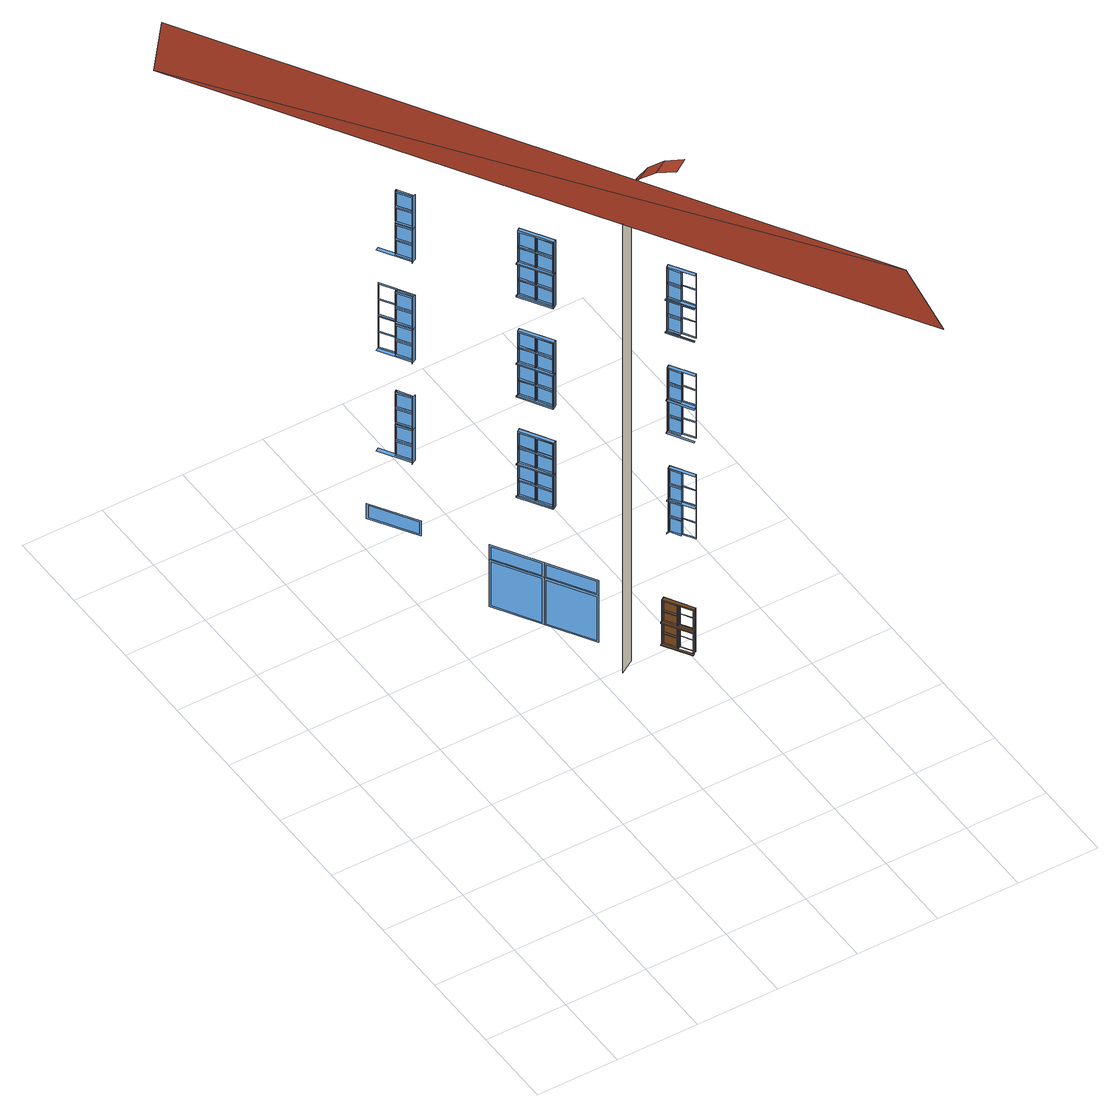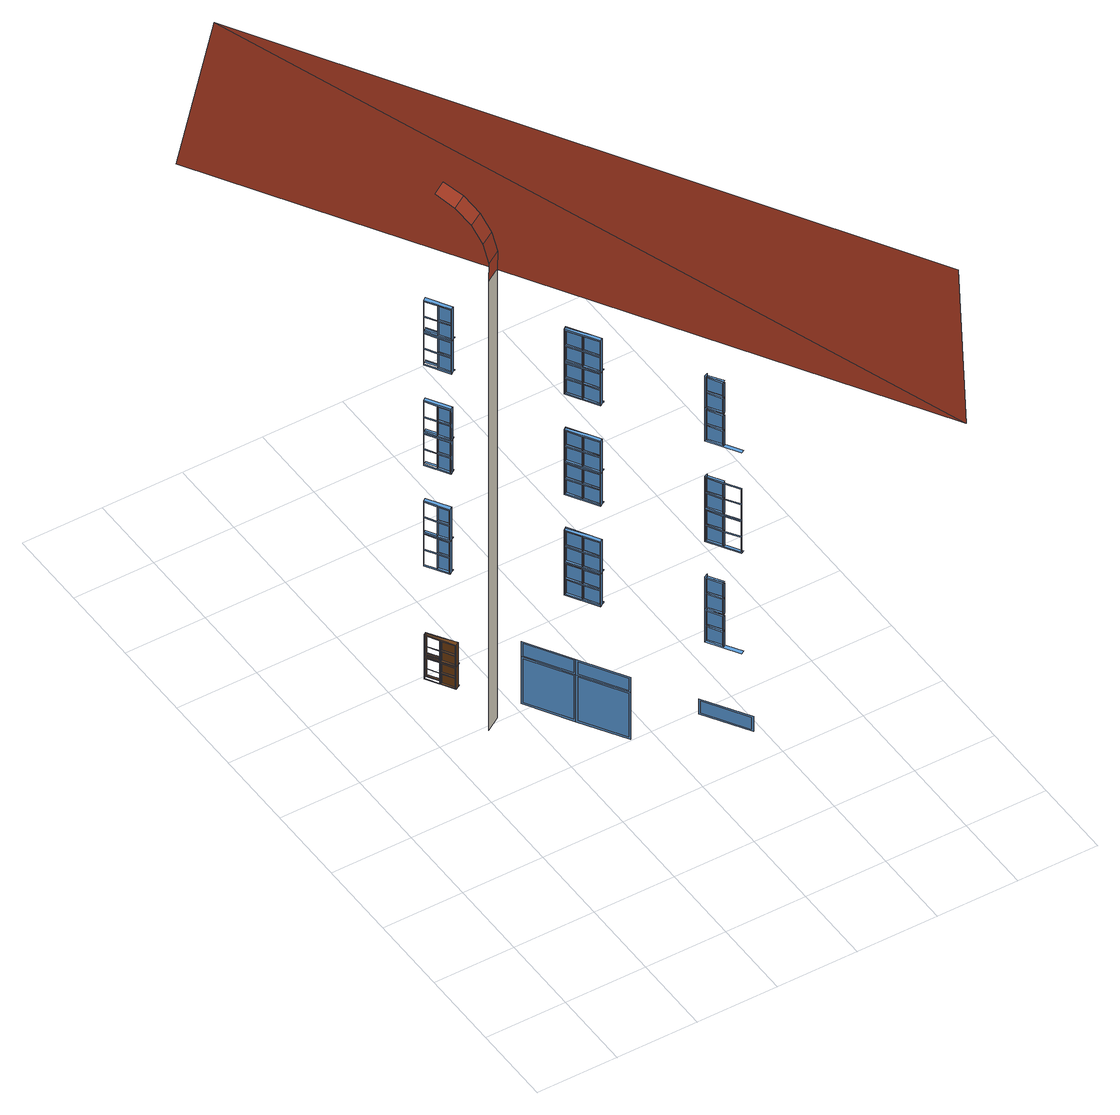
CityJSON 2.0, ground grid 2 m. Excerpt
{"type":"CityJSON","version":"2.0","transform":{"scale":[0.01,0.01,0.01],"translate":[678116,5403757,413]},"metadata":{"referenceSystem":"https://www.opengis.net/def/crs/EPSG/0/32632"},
"CityObjects":{
"building1":{"type":"Building","attributes":{"measuredHeight":15.88},"geometry":[{"type":"MultiSurface","lod":"3","boundaries":[[[0,1,2]],[[3,4,5,6]],[[7,8,9,10]],[[11,12,13,14]],[[15,16,17,18]],[[19,20,21,22]],[[23,24,25,26]],[[27,28,29,30]],[[31,32,33,34]],[[35,36,37,38]],[[39,40,41,42]],[[43,44,45,46]],[[47,48,49,50]],[[32,31,9,8]],[[28,27,5,4]],[[40,39,17,16]],[[36,35,13,12]],[[48,47,25,24]],[[44,43,21,20]],[[51,52,53,54]],[[55,56,57,58]],[[59,60,61,62]],[[28,63,64,65]],[[3,66,67,68]],[[7,69,70,71]],[[32,72,73,74]],[[36,75,76,77]],[[11,78,79,80]],[[15,81,82,83]],[[40,84,85,86]],[[44,87,88,89]],[[19,90,91,92]],[[23,93,94,95]],[[48,96,97,98]],[[99,100,101,102],[103,104,105,106],[107,108,109,110],[111,112,113,114],[115,116,117,118]],[[102,101,61,60],[119,120,121,122],[123,124,125,126],[127,128,129,130],[131,132,133,134]],[[34,31,135,136]],[[9,10,137,138]],[[30,27,139,140]],[[5,6,141,142]],[[42,39,143,144]],[[17,18,145,146]],[[38,35,147,148]],[[13,14,149,150]],[[50,47,107,110]],[[25,26,105,104]],[[46,43,123,126]],[[21,22,121,120]],[[28,29,151,152]],[[3,4,153,154]],[[7,8,155,156]],[[32,33,157,158]],[[36,37,159,160]],[[11,12,161,162]],[[15,16,163,164]],[[40,41,165,166]],[[44,45,129,128]],[[19,20,131,134]],[[23,24,115,118]],[[48,49,113,112]],[[167,29,168,169]],[[170,4,171,172]],[[173,8,174,175]],[[176,33,177,178]],[[179,37,180,181]],[[182,12,183,184]],[[185,16,186,187]],[[188,41,189,190]],[[191,45,192,193]],[[194,20,195,196]],[[197,24,198,199]],[[200,49,201,202]],[[203,204,205,206]],[[207,208,209,210],[206,205,204,203]],[[170,4,3,66]],[[63,28,4,170]],[[72,32,8,173]],[[173,8,7,69]],[[176,33,32,72]],[[167,29,28,63]],[[182,12,11,78]],[[75,36,12,182]],[[84,40,16,185]],[[185,16,15,81]],[[188,41,40,84]],[[179,37,36,75]],[[194,20,19,90]],[[87,44,20,194]],[[96,48,24,197]],[[197,24,23,93]],[[200,49,48,96]],[[191,45,44,87]],[[4,170,211,153]],[[29,167,212,151]],[[33,176,213,157]],[[8,173,214,155]],[[12,182,215,161]],[[37,179,216,159]],[[41,188,217,165]],[[16,185,218,163]],[[20,194,132,131]],[[45,191,130,129]],[[49,200,114,113]],[[24,197,116,115]],[[219,220,221,54,53,222,223]],[[224,225,226,223,222,227,228]],[[229,230,231,58,57,232,233]],[[234,235,236,233,232,237,238]],[[239,240,241,62,61,101,242]],[[243,244,245,242,101,100,246]],[[66,170,172,67]],[[63,167,169,64]],[[72,176,178,73]],[[69,173,175,70]],[[78,182,184,79]],[[75,179,181,76]],[[84,188,190,85]],[[81,185,187,82]],[[90,194,196,91]],[[87,191,193,88]],[[96,200,202,97]],[[93,197,199,94]],[[63,64,172,170]],[[72,73,175,173]],[[75,76,184,182]],[[84,85,187,185]],[[87,88,196,194]],[[96,97,199,197]],[[63,28,152,247]],[[66,3,154,248]],[[69,7,156,249]],[[72,32,158,250]],[[75,36,160,251]],[[78,11,162,252]],[[81,15,164,253]],[[84,40,166,254]],[[87,44,128,127]],[[90,19,134,133]],[[93,23,118,117]],[[96,48,112,111]],[[167,63,247,212]],[[170,66,248,211]],[[173,69,249,214]],[[176,72,250,213]],[[179,75,251,216]],[[182,78,252,215]],[[185,81,253,218]],[[188,84,254,217]],[[191,87,127,130]],[[194,90,133,132]],[[197,93,117,116]],[[200,96,111,114]],[[255,256,257,258]],[[259,260,261,262]],[[263,264,265,266]],[[267,268,269,270]],[[271,272,273,274]],[[275,276,277,278]],[[279,280,281,282]],[[283,284,285,286]],[[287,288,289,290]],[[291,292,293,294]],[[295,296,297,298]],[[299,300,301,302]],[[303,304,305,306]],[[307,308,309,310]],[[311,312,313,314]],[[315,316,317,318]],[[319,320,321,322]],[[323,324,325,326]],[[262,327,328,329,259]],[[258,259,329,330,255]],[[270,331,332,333,267]],[[266,267,333,334,263]],[[278,335,336,337,275]],[[274,275,337,338,271]],[[283,286,293,292]],[[279,282,289,288]],[[299,302,309,308]],[[295,298,305,304]],[[315,318,325,324]],[[311,314,321,320]],[[339,340,341,342],[343,344,345,346]],[[346,345,344,343]],[[257,347,348,256]],[[261,349,350,260]],[[265,351,352,264]],[[269,353,354,268]],[[273,355,356,272]],[[277,357,358,276]],[[284,359,360,285]],[[288,361,362,289]],[[292,363,364,293]],[[280,365,366,281]],[[300,367,368,301]],[[304,369,370,305]],[[308,371,372,309]],[[296,373,374,297]],[[316,375,376,317]],[[320,377,378,321]],[[324,379,380,325]],[[312,381,382,313]],[[256,348,383,255]],[[260,350,384,259]],[[264,352,385,263]],[[268,354,386,267]],[[272,356,387,271]],[[276,358,388,275]],[[284,283,389,390]],[[288,287,391,392]],[[280,279,393,394]],[[292,291,395,396]],[[300,299,397,398]],[[304,303,399,400]],[[296,295,401,402]],[[308,307,403,404]],[[316,315,405,406]],[[320,319,407,408]],[[312,311,409,410]],[[324,323,411,412]],[[258,294,413,414,415,416,347,257]],[[262,290,417,418,419,420,349,261]],[[266,310,421,422,423,424,351,265]],[[270,306,425,426,427,428,353,269]],[[274,326,429,430,431,432,355,273]],[[278,322,433,434,435,436,357,277]],[[437,291,294,413]],[[438,283,286,439]],[[440,287,290,417]],[[441,279,282,442]],[[443,307,310,421]],[[444,299,302,445]],[[446,303,306,425]],[[447,295,298,448]],[[449,323,326,429]],[[450,315,318,451]],[[452,319,322,433]],[[453,311,314,454]],[[292,363,437,291]],[[284,359,438,283]],[[288,361,440,287]],[[279,441,361,288]],[[280,365,441,279]],[[283,438,363,292]],[[308,371,443,307]],[[300,367,444,299]],[[304,369,446,303]],[[295,447,369,304]],[[296,373,447,295]],[[299,444,371,308]],[[324,379,449,323]],[[316,375,450,315]],[[320,377,452,319]],[[311,453,377,320]],[[312,381,453,311]],[[315,450,379,324]],[[455,456,457,458]],[[262,290,289,282,281,366,459,460,461,462,419,420,463,327]],[[258,294,293,286,285,360,464,465,466,467,415,416,384,259]],[[270,306,305,298,297,374,468,469,470,471,427,428,472,331]],[[266,310,309,302,301,368,473,474,475,476,423,424,386,267]],[[278,322,321,314,313,382,477,478,479,480,435,436,481,335]],[[274,326,325,318,317,376,482,483,484,485,431,432,388,275]],[[339,486,487,340],[458,457,456,455]],[[442,488,459,366]],[[439,489,464,360]],[[448,490,468,374]],[[445,491,473,368]],[[454,492,477,382]],[[451,493,482,376]],[[494,362,417,418]],[[495,364,413,414]],[[496,370,425,426]],[[497,372,421,422]],[[498,378,433,434]],[[499,380,429,430]],[[283,438,500,389]],[[279,441,501,393]],[[291,437,502,395]],[[287,440,503,391]],[[299,444,504,397]],[[295,447,505,401]],[[307,443,506,403]],[[303,446,507,399]],[[315,450,508,405]],[[311,453,509,409]],[[323,449,510,411]],[[319,452,511,407]],[[466,489,439,286,293,364,495,467]],[[461,488,442,282,289,362,494,462]],[[475,491,445,302,309,372,497,476]],[[470,490,448,298,305,370,496,471]],[[484,493,451,318,325,380,499,485]],[[479,492,454,314,321,378,498,480]],[[463,512,328,327]],[[384,513,329,259]],[[472,514,332,331]],[[386,515,333,267]],[[481,516,336,335]],[[388,517,337,275]],[[363,437,413,364]],[[359,438,439,360]],[[361,440,417,362]],[[365,441,442,366]],[[371,443,421,372]],[[367,444,445,368]],[[369,446,425,370]],[[373,447,448,374]],[[379,449,429,380]],[[375,450,451,376]],[[377,452,433,378]],[[381,453,454,382]],[[518,519,464,489]],[[520,521,495,414]],[[522,523,494,418]],[[524,525,459,488]],[[526,527,473,491]],[[528,529,497,422]],[[530,531,496,426]],[[532,533,468,490]],[[534,535,482,493]],[[536,537,499,430]],[[538,539,498,434]],[[540,541,477,492]],[[359,284,390,542]],[[361,288,392,543]],[[365,280,394,544]],[[363,292,396,545]],[[367,300,398,546]],[[369,304,400,547]],[[373,296,402,548]],[[371,308,404,549]],[[375,316,406,550]],[[377,320,408,551]],[[381,312,410,552]],[[379,324,412,553]],[[519,464,360,359]],[[521,495,364,363]],[[523,494,362,361]],[[525,459,366,365]],[[527,473,368,367]],[[529,497,372,371]],[[531,496,370,369]],[[533,468,374,373]],[[535,482,376,375]],[[537,499,380,379]],[[539,498,378,377]],[[541,477,382,381]],[[437,413,414,520]],[[440,417,418,522]],[[441,442,488,524]],[[438,439,489,518]],[[443,421,422,528]],[[446,425,426,530]],[[447,448,490,532]],[[444,445,491,526]],[[449,429,430,536]],[[452,433,434,538]],[[453,454,492,540]],[[450,451,493,534]],[[519,518,438,359]],[[363,521,520,437]],[[361,523,522,440]],[[525,524,441,365]],[[527,526,444,367]],[[371,529,528,443]],[[369,531,530,446]],[[533,532,447,373]],[[535,534,450,375]],[[379,537,536,449]],[[377,539,538,452]],[[541,540,453,381]],[[523,361,441,524]],[[521,363,438,518]],[[531,369,447,532]],[[529,371,444,526]],[[539,377,453,540]],[[537,379,450,534]],[[255,330,554,383]],[[263,334,555,385]],[[271,338,556,387]],[[521,557,467,495]],[[519,558,465,464]],[[525,559,460,459]],[[523,560,462,494]],[[529,561,476,497]],[[527,562,474,473]],[[533,563,469,468]],[[531,564,471,496]],[[537,565,485,499]],[[535,566,483,482]],[[541,567,478,477]],[[539,568,480,498]],[[328,512,513,329],[393,501,544,394],[543,392,391,503],[569,570,571,572],[573,574,575,576]],[[329,513,554,330],[389,500,542,390],[545,396,395,502],[577,578,579,580],[581,582,583,584]],[[332,514,515,333],[401,505,548,402],[547,400,399,507],[585,586,587,588],[589,590,591,592]],[[333,515,555,334],[397,504,546,398],[549,404,403,506],[593,594,595,596],[597,598,599,600]],[[336,516,517,337],[409,509,552,410],[551,408,407,511],[601,602,603,604],[605,606,607,608]],[[337,517,556,338],[405,508,550,406],[553,412,411,510],[609,610,611,612],[613,614,615,616]],[[440,361,543,503]],[[441,365,544,501]],[[437,363,545,502]],[[438,359,542,500]],[[446,369,547,507]],[[447,373,548,505]],[[443,371,549,506]],[[444,367,546,504]],[[452,377,551,511]],[[453,381,552,509]],[[449,379,553,510]],[[450,375,550,508]],[[521,520,579,578]],[[519,518,581,584]],[[525,524,573,576]],[[523,522,571,570]],[[529,528,595,594]],[[527,526,597,600]],[[533,532,589,592]],[[531,530,587,586]],[[537,536,611,610]],[[535,534,613,616]],[[541,540,605,608]],[[539,538,603,602]],[[617,520,414,415]],[[618,518,489,466]],[[619,524,488,461]],[[620,522,418,419]],[[621,528,422,423]],[[622,526,491,475]],[[623,532,490,470]],[[624,530,426,427]],[[625,536,430,431]],[[626,534,493,484]],[[627,540,492,479]],[[628,538,434,435]],[[618,518,519,558]],[[557,521,518,618]],[[560,523,524,619]],[[619,524,525,559]],[[620,522,523,560]],[[617,520,521,557]],[[622,526,527,562]],[[561,529,526,622]],[[564,531,532,623]],[[623,532,533,563]],[[624,530,531,564]],[[621,528,529,561]],[[626,534,535,566]],[[565,537,534,626]],[[568,539,540,627]],[[627,540,541,567]],[[628,538,539,568]],[[625,536,537,565]],[[518,618,582,581]],[[520,617,580,579]],[[522,620,572,571]],[[524,619,574,573]],[[526,622,598,597]],[[528,621,596,595]],[[530,624,588,587]],[[532,623,590,589]],[[534,626,614,613]],[[536,625,612,611]],[[538,628,604,603]],[[540,627,606,605]],[[416,347,348,383,554,513,384]],[[420,349,350,384,513,512,463]],[[424,351,352,385,555,515,386]],[[428,353,354,386,515,514,472]],[[432,355,356,387,556,517,388]],[[436,357,358,388,517,516,481]],[[558,618,466,465]],[[557,617,415,467]],[[560,620,419,462]],[[559,619,461,460]],[[562,622,475,474]],[[561,621,423,476]],[[564,624,427,471]],[[563,623,470,469]],[[566,626,484,483]],[[565,625,431,485]],[[568,628,435,480]],[[567,627,479,478]],[[557,467,466,618]],[[560,462,461,619]],[[561,476,475,622]],[[564,471,470,623]],[[565,485,484,626]],[[568,480,479,627]],[[557,521,578,577]],[[558,519,584,583]],[[559,525,576,575]],[[560,523,570,569]],[[561,529,594,593]],[[562,527,600,599]],[[563,533,592,591]],[[564,531,586,585]],[[565,537,610,609]],[[566,535,616,615]],[[567,541,608,607]],[[568,539,602,601]],[[617,557,577,580]],[[618,558,583,582]],[[619,559,575,574]],[[620,560,569,572]],[[621,561,593,596]],[[622,562,599,598]],[[623,563,591,590]],[[624,564,585,588]],[[625,565,609,612]],[[626,566,615,614]],[[627,567,607,606]],[[628,568,601,604]],[[2,629,630,631,0]],[[340,632,633,341],[634,635,636,637]],[[637,636,635,634]],[[638,639,640,641]],[[340,487,642,632],[641,640,639,638]],[[631,643,644,645]],[[643,631,646,647]],[[647,646,648,649]],[[649,648,650,651]],[[651,650,652,653]],[[654,655,656,657]],[[658,659,660,661]],[[653,652,662,663]],[[664,665,666,667]],[[668,669,670,671]],[[672,673,674,675]],[[676,677,678,679]],[[680,681,682,683]],[[684,685,686,687]],[[688,689,690,691]],[[692,693,694,695]],[[696,697,698,699]],[[700,701,702,703]],[[661,654,704,705,658]],[[657,706,707,704,654]],[[692,695,690,689]],[[696,699,702,701]],[[656,708,709,655]],[[660,710,711,659]],[[712,713,714,715]],[[716,717,718,719]],[[720,721,722,723]],[[724,725,726,727]],[[666,728,729,665]],[[670,730,731,669]],[[732,733,734,735]],[[736,737,738,739]],[[740,741,742,743]],[[744,745,746,747]],[[671,748,749,750,668]],[[667,668,750,751,664]],[[716,719,726,725]],[[712,715,722,721]],[[693,752,753,694]],[[701,754,755,702]],[[689,756,757,690]],[[697,758,759,698]],[[760,761,762,763]],[[764,765,766,767]],[[768,769,770,771]],[[772,773,774,775]],[[659,711,776,658]],[[655,709,777,654]],[[679,778,779,780,676]],[[675,676,780,781,672]],[[736,739,746,745]],[[732,735,742,741]],[[687,782,783,784,684]],[[683,684,784,785,680]],[[764,767,774,773]],[[760,763,770,769]],[[657,703,786,787,788,789,708,656]],[[661,691,790,791,792,793,710,660]],[[697,696,794,795]],[[689,688,796,797]],[[693,692,798,799]],[[701,700,800,801]],[[802,696,699,803]],[[804,692,695,805]],[[806,688,691,790]],[[807,700,703,786]],[[665,729,808,664]],[[669,731,809,668]],[[717,810,811,718]],[[721,812,813,722]],[[725,814,815,726]],[[713,816,817,714]],[[673,818,819,672]],[[677,820,821,676]],[[697,758,802,696]],[[692,804,756,689]],[[689,756,806,688]],[[693,752,804,692]],[[701,754,807,700]],[[696,802,754,701]],[[737,822,823,738]],[[741,824,825,742]],[[745,826,827,746]],[[733,828,829,734]],[[765,830,831,766]],[[769,832,833,770]],[[773,834,835,774]],[[761,836,837,762]],[[661,691,690,695,694,753,838,839,840,841,792,793,777,654]],[[657,703,702,699,698,759,842,843,844,845,788,789,846,706]],[[803,847,842,759]],[[805,848,838,753]],[[849,724,727,850]],[[851,716,719,852]],[[853,720,723,854]],[[855,712,715,856]],[[857,755,786,787]],[[858,757,790,791]],[[859,744,747,860]],[[861,736,739,862]],[[863,740,743,864]],[[865,732,735,866]],[[717,716,867,868]],[[721,720,869,870]],[[713,712,871,872]],[[725,724,873,874]],[[875,772,775,876]],[[877,764,767,878]],[[879,768,771,880]],[[881,760,763,882]],[[737,736,883,884]],[[741,740,885,886]],[[733,732,887,888]],[[745,744,889,890]],[[725,814,849,724]],[[717,810,851,716]],[[721,812,853,720]],[[712,855,812,721]],[[713,816,855,712]],[[716,851,814,725]],[[700,807,891,800]],[[688,806,892,796]],[[696,802,893,794]],[[692,804,894,798]],[[765,764,895,896]],[[769,768,897,898]],[[761,760,899,900]],[[773,772,901,902]],[[745,826,859,744]],[[737,822,861,736]],[[741,824,863,740]],[[732,865,824,741]],[[733,828,865,732]],[[736,861,826,745]],[[752,804,805,753]],[[756,806,790,757]],[[754,807,786,755]],[[758,802,803,759]],[[777,903,704,654]],[[846,904,707,706]],[[773,834,875,772]],[[765,830,877,764]],[[769,832,879,768]],[[760,881,832,769]],[[761,836,881,760]],[[764,877,834,773]],[[905,906,838,848]],[[907,908,858,791]],[[909,910,857,787]],[[911,912,842,847]],[[912,842,759,758]],[[908,858,757,756]],[[906,838,753,752]],[[910,857,755,754]],[[802,803,847,911]],[[807,786,787,909]],[[804,805,848,905]],[[806,790,791,907]],[[758,697,795,913]],[[754,701,801,914]],[[756,689,797,915]],[[752,693,799,916]],[[917,918,749,748]],[[809,919,750,668]],[[716,851,920,867]],[[712,855,921,871]],[[724,849,922,873]],[[720,853,923,869]],[[924,925,779,778]],[[821,926,780,676]],[[736,861,927,883]],[[732,865,928,887]],[[744,859,929,889]],[[740,863,930,885]],[[931,932,783,782]],[[933,934,784,684]],[[754,910,909,807]],[[912,911,802,758]],[[906,905,804,752]],[[756,908,907,806]],[[764,877,935,895]],[[760,881,936,899]],[[772,875,937,901]],[[768,879,938,897]],[[910,754,802,911]],[[908,756,804,905]],[[810,717,868,939]],[[812,721,870,940]],[[816,713,872,941]],[[814,725,874,942]],[[822,737,884,943]],[[824,741,886,944]],[[828,733,888,945]],[[826,745,890,946]],[[830,765,896,947]],[[832,769,898,948]],[[836,761,900,949]],[[834,773,902,950]],[[802,758,913,893]],[[806,756,915,892]],[[804,752,916,894]],[[807,754,914,891]],[[704,903,951,705],[798,894,916,799],[915,797,796,892],[952,953,954,955],[956,957,958,959]],[[707,904,903,704],[794,893,913,795],[914,801,800,891],[960,961,962,963],[964,965,966,967]],[[912,911,964,967]],[[910,909,962,961]],[[908,907,954,953]],[[906,905,956,959]],[[853,812,940,923]],[[855,816,941,921]],[[849,814,942,922]],[[851,810,939,920]],[[863,824,944,930]],[[865,828,945,928]],[[859,826,946,929]],[[861,822,943,927]],[[749,918,919,750],[871,921,941,872],[940,870,869,923],[968,969,970,971],[972,973,974,975]],[[750,919,976,751],[867,920,939,868],[942,874,873,922],[977,978,979,980],[981,982,983,984]],[[879,832,948,938]],[[881,836,949,936]],[[875,834,950,937]],[[877,830,947,935]],[[779,925,926,780],[887,928,945,888],[944,886,885,930],[985,986,987,988],[989,990,991,992]],[[780,926,993,781],[883,927,943,884],[946,890,889,929],[994,995,996,997],[998,999,1000,1001]],[[783,932,934,784],[899,936,949,900],[948,898,897,938],[1002,1003,1004,1005],[1006,1007,1008,1009]],[[784,934,1010,785],[895,935,947,896],[950,902,901,937],[1011,1012,1013,1014],[1015,1016,1017,1018]]],"semantics":{"surfaces":[{"type":"RoofSurface","klumMaterialClass":"Ceramic","klumMaterialIndex":"D201","materialUncertainty":0.3},{"type":"Window"},{"type":"WallSurface"},{"type":"RoofSurface"},{"type":"Door"}],"values":[0,1,1,1,1,1,1,1,1,1,1,1,1,1,1,1,1,1,1,1,1,1,1,1,1,1,1,1,1,1,1,1,1,1,1,1,1,1,1,1,1,1,1,1,1,1,1,1,1,1,1,1,1,1,1,1,1,1,1,1,1,1,1,1,1,1,1,1,1,1,1,1,1,1,1,1,1,1,1,1,1,1,1,1,1,1,1,1,1,1,1,1,1,1,1,1,1,1,1,1,1,1,1,1,1,1,1,1,1,1,1,1,1,1,1,1,1,1,1,1,1,1,1,1,1,1,1,1,1,1,1,1,1,1,1,1,1,1,1,1,1,1,1,1,1,1,1,1,1,1,1,1,1,1,1,1,1,1,1,1,1,1,1,1,1,1,1,1,1,1,1,1,1,1,1,1,1,1,1,1,1,1,1,1,1,1,1,1,1,1,1,1,1,1,1,1,1,1,1,1,1,1,1,1,1,1,1,1,1,1,1,1,1,1,1,1,1,1,1,1,1,1,1,1,1,1,1,1,1,1,1,1,1,1,1,1,1,1,1,1,1,1,1,1,1,1,1,1,1,1,1,1,1,1,1,1,1,1,1,1,1,1,1,1,1,1,1,1,1,1,1,1,1,1,1,1,1,1,1,1,1,1,1,1,1,1,1,1,1,1,1,1,1,1,1,1,1,1,1,1,1,1,1,1,1,1,1,1,1,1,1,1,1,1,1,1,1,1,1,1,1,1,1,1,1,1,1,1,1,1,1,1,1,1,1,1,1,1,1,1,1,1,1,1,1,1,1,1,1,1,1,1,1,1,1,1,1,1,1,1,1,1,1,1,1,1,1,1,1,1,1,1,1,1,1,1,1,1,1,1,1,1,1,1,1,1,1,1,1,1,1,1,1,1,1,1,1,1,1,1,1,1,1,1,1,1,1,1,1,1,1,1,1,1,1,1,1,1,1,1,1,1,1,1,1,1,1,1,1,1,1,1,1,1,1,1,1,1,1,1,1,1,1,1,1,1,1,1,1,1,1,1,1,1,1,1,1,1,1,1,1,1,1,1,1,1,1,1,1,1,1,1,1,1,1,1,1,1,1,1,1,1,1,1,1,1,1,1,1,1,1,1,1,1,1,1,1,1,1,1,1,1,1,1,1,1,1,1,1,1,1,1,1,0,1,1,1,1,2,3,3,3,3,4,4,3,1,1,1,1,1,1,4,4,4,4,4,4,4,4,4,4,1,1,1,1,1,1,1,1,1,1,1,1,1,1,4,4,4,4,1,1,1,1,4,4,1,1,1,1,1,1,1,1,4,4,4,4,4,4,4,4,4,4,1,1,1,1,1,1,1,1,4,4,4,4,4,4,1,1,1,1,1,1,1,1,4,4,4,4,1,1,1,1,4,4,1,1,1,1,1,1,1,1,1,1,1,1,1,1,1,1,1,1,1,1,1,1,4,4,4,4,1,1,1,1,1,1,1,1,1,1,4,4,4,4,4,4,1,1,1,1,1,1,4,4,4,4,4,4,4,4,4,4,4,4,4,4,4,4,1,1,1,1,1,1,1,1,1,1,1,1,1,1,4,4,4,4,1,1,1,1,4,4,1,1,1,1,1,1,1,1,1,1,1,1,4,4,4,4,4,4,4,4,4,4,1,1,1,1,1,1,1,1,1,1,1,1,1,1,1,1,1,1]}}]}
},
"vertices":[
[76,1719,1327],[3,1574,1618],[908,91,1618],[370,1234,538],[370,1234,497],[369,1236,497],[369,1236,538],[370,1234,632],[370,1234,591],[369,1236,591],[369,1236,632],[370,1234,1118],[370,1234,1077],[369,1236,1077],[369,1236,1118],[370,1234,1212],[370,1234,1171],[369,1236,1171],[369,1236,1212],[370,1234,828],[370,1234,787],[369,1236,787],[369,1236,828],[370,1234,922],[370,1234,881],[369,1236,881],[369,1236,922],[369,1236,493],[370,1234,493],[370,1234,452],[369,1236,452],[369,1236,587],[370,1234,587],[370,1234,546],[369,1236,546],[369,1236,1073],[370,1234,1073],[370,1234,1032],[369,1236,1032],[369,1236,1167],[370,1234,1167],[370,1234,1126],[369,1236,1126],[369,1236,783],[370,1234,783],[370,1234,742],[369,1236,742],[369,1236,877],[370,1234,877],[370,1234,836],[369,1236,836],[343,1269,448],[351,1274,448],[396,1201,448],[388,1197,448],[343,1269,1028],[351,1274,1028],[396,1201,1028],[388,1197,1028],[343,1269,738],[351,1274,738],[396,1201,738],[388,1197,738],[391,1201,493],[387,1199,493],[366,1232,493],[391,1201,538],[387,1199,538],[366,1232,538],[391,1201,632],[387,1199,632],[366,1232,632],[391,1201,587],[387,1199,587],[366,1232,587],[391,1201,1073],[387,1199,1073],[366,1232,1073],[391,1201,1118],[387,1199,1118],[366,1232,1118],[391,1201,1212],[387,1199,1212],[366,1232,1212],[391,1201,1167],[387,1199,1167],[366,1232,1167],[391,1201,783],[387,1199,783],[366,1232,783],[391,1201,828],[387,1199,828],[366,1232,828],[391,1201,922],[387,1199,922],[366,1232,922],[391,1201,877],[387,1199,877],[366,1232,877],[351,1274,926],[396,1201,926],[396,1201,832],[351,1274,832],[352,1272,881],[373,1239,881],[373,1239,922],[352,1272,922],[373,1239,877],[352,1272,877],[352,1272,836],[373,1239,836],[394,1203,877],[374,1237,877],[374,1237,836],[394,1203,836],[374,1237,881],[394,1203,881],[394,1203,922],[374,1237,922],[352,1272,787],[373,1239,787],[373,1239,828],[352,1272,828],[373,1239,783],[352,1272,783],[352,1272,742],[373,1239,742],[394,1203,783],[374,1237,783],[374,1237,742],[394,1203,742],[374,1237,787],[394,1203,787],[394,1203,828],[374,1237,828],[373,1239,587],[373,1239,546],[373,1239,632],[373,1239,591],[373,1239,493],[373,1239,452],[373,1239,538],[373,1239,497],[373,1239,1167],[373,1239,1126],[373,1239,1212],[373,1239,1171],[373,1239,1073],[373,1239,1032],[373,1239,1118],[373,1239,1077],[374,1237,452],[374,1237,493],[374,1237,497],[374,1237,538],[374,1237,591],[374,1237,632],[374,1237,546],[374,1237,587],[374,1237,1032],[374,1237,1073],[374,1237,1077],[374,1237,1118],[374,1237,1171],[374,1237,1212],[374,1237,1126],[374,1237,1167],[391,1201,452],[366,1232,452],[387,1199,452],[391,1201,497],[366,1232,497],[387,1199,497],[391,1201,591],[366,1232,591],[387,1199,591],[391,1201,546],[366,1232,546],[387,1199,546],[391,1201,1032],[366,1232,1032],[387,1199,1032],[391,1201,1077],[366,1232,1077],[387,1199,1077],[391,1201,1171],[366,1232,1171],[387,1199,1171],[391,1201,1126],[366,1232,1126],[387,1199,1126],[391,1201,742],[366,1232,742],[387,1199,742],[391,1201,787],[366,1232,787],[387,1199,787],[391,1201,881],[366,1232,881],[387,1199,881],[391,1201,836],[366,1232,836],[387,1199,836],[339,1293,238],[339,1293,273],[401,1193,273],[401,1193,238],[336,1297,234],[336,1297,278],[404,1189,278],[404,1189,234],[394,1203,497],[394,1203,452],[394,1203,546],[394,1203,591],[394,1203,1077],[394,1203,1032],[394,1203,1126],[394,1203,1171],[388,1197,452],[384,1194,452],[384,1194,448],[396,1201,542],[388,1197,542],[388,1197,546],[384,1194,545],[384,1194,542],[396,1201,636],[388,1197,636],[388,1197,1032],[384,1194,1032],[384,1194,1028],[396,1201,1122],[388,1197,1122],[388,1197,1126],[384,1194,1125],[384,1194,1122],[396,1201,1216],[388,1197,1216],[388,1197,742],[384,1194,742],[384,1194,738],[388,1197,832],[388,1197,836],[384,1194,835],[384,1194,832],[388,1197,926],[394,1203,493],[394,1203,538],[394,1203,632],[394,1203,587],[394,1203,1073],[394,1203,1118],[394,1203,1212],[394,1203,1167],[516,990,740],[512,988,740],[512,988,744],[516,990,744],[516,990,834],[512,988,834],[512,988,837],[516,990,838],[516,990,1030],[512,988,1030],[512,988,1034],[516,990,1034],[516,990,1124],[512,988,1124],[512,988,1127],[516,990,1128],[516,990,450],[512,988,450],[512,988,454],[516,990,454],[516,990,544],[512,988,544],[512,988,547],[516,990,548],[521,991,883],[521,991,924],[517,988,924],[517,988,883],[521,991,789],[521,991,830],[517,988,830],[517,988,789],[521,991,838],[521,991,879],[517,988,879],[517,988,838],[521,991,744],[521,991,785],[517,988,785],[517,988,744],[521,991,1173],[521,991,1214],[517,988,1214],[517,988,1173],[521,991,1079],[521,991,1120],[517,988,1120],[517,988,1079],[521,991,1128],[521,991,1169],[517,988,1169],[517,988,1128],[521,991,1034],[521,991,1075],[517,988,1075],[517,988,1034],[521,991,593],[521,991,634],[517,988,634],[517,988,593],[521,991,499],[521,991,540],[517,988,540],[517,988,499],[521,991,548],[521,991,589],[517,988,589],[517,988,548],[521,991,454],[521,991,495],[517,988,495],[517,988,454],[516,990,928],[523,995,928],[523,995,834],[523,995,740],[516,990,1218],[523,995,1218],[523,995,1124],[523,995,1030],[516,990,638],[523,995,638],[523,995,544],[523,995,450],[487,1054,231],[554,946,231],[554,946,95],[487,1054,95],[489,1050,226],[489,1050,100],[551,950,100],[551,950,226],[557,915,744],[557,915,740],[557,915,837],[557,915,834],[557,915,1034],[557,915,1030],[557,915,1127],[557,915,1124],[557,915,454],[557,915,450],[557,915,547],[557,915,544],[541,957,830],[538,955,830],[541,957,879],[538,955,879],[541,957,785],[538,955,785],[541,957,924],[538,955,924],[541,957,1120],[538,955,1120],[541,957,1169],[538,955,1169],[541,957,1075],[538,955,1075],[541,957,1214],[538,955,1214],[541,957,540],[538,955,540],[541,957,589],[538,955,589],[541,957,495],[538,955,495],[541,957,634],[538,955,634],[561,917,740],[561,917,834],[561,917,1030],[561,917,1124],[561,917,450],[561,917,544],[524,993,789],[524,993,830],[524,993,838],[524,993,879],[524,993,883],[524,993,924],[524,993,744],[524,993,785],[524,993,1079],[524,993,1120],[524,993,1128],[524,993,1169],[524,993,1173],[524,993,1214],[524,993,1034],[524,993,1075],[524,993,499],[524,993,540],[524,993,548],[524,993,589],[524,993,593],[524,993,634],[524,993,454],[524,993,495],[538,955,744],[539,953,744],[559,919,744],[561,917,744],[538,955,838],[539,953,838],[559,919,838],[561,917,838],[538,955,1034],[539,953,1034],[559,919,1034],[561,917,1034],[538,955,1128],[539,953,1128],[559,919,1128],[561,917,1128],[538,955,454],[539,953,454],[559,919,454],[561,917,454],[538,955,548],[539,953,548],[559,919,548],[561,917,548],[541,957,744],[541,957,789],[538,955,789],[541,957,838],[541,957,883],[538,955,883],[541,957,1034],[541,957,1079],[538,955,1079],[541,957,1128],[541,957,1173],[538,955,1173],[541,957,454],[541,957,499],[538,955,499],[541,957,548],[541,957,593],[538,955,593],[489,1050,235],[489,1050,270],[551,950,270],[551,950,235],[539,953,924],[559,919,924],[559,919,883],[559,919,879],[561,917,928],[539,953,830],[559,919,830],[559,919,789],[559,919,785],[539,953,1214],[559,919,1214],[559,919,1173],[559,919,1169],[561,917,1218],[539,953,1120],[559,919,1120],[559,919,1079],[559,919,1075],[539,953,634],[559,919,634],[559,919,593],[559,919,589],[561,917,638],[539,953,540],[559,919,540],[559,919,499],[559,919,495],[487,1054,275],[554,946,275],[539,953,883],[539,953,789],[539,953,1173],[539,953,1079],[539,953,593],[539,953,499],[539,953,879],[539,953,785],[539,953,1169],[539,953,1075],[539,953,589],[539,953,495],[545,959,789],[545,959,883],[545,959,744],[545,959,838],[545,959,1079],[545,959,1173],[545,959,1034],[545,959,1128],[545,959,499],[545,959,593],[545,959,454],[545,959,548],[568,922,928],[568,922,834],[568,922,1218],[568,922,1124],[568,922,638],[568,922,544],[543,955,789],[543,955,830],[543,955,744],[543,955,785],[543,955,838],[543,955,879],[543,955,883],[543,955,924],[543,955,1079],[543,955,1120],[543,955,1034],[543,955,1075],[543,955,1128],[543,955,1169],[543,955,1173],[543,955,1214],[543,955,499],[543,955,540],[543,955,454],[543,955,495],[543,955,548],[543,955,589],[543,955,593],[543,955,634],[545,959,830],[545,959,879],[545,959,924],[545,959,785],[545,959,1120],[545,959,1169],[545,959,1214],[545,959,1075],[545,959,540],[545,959,589],[545,959,634],[545,959,495],[568,922,740],[568,922,1030],[568,922,450],[563,922,785],[563,922,830],[563,922,924],[563,922,879],[563,922,1075],[563,922,1120],[563,922,1214],[563,922,1169],[563,922,495],[563,922,540],[563,922,634],[563,922,589],[567,924,879],[546,958,879],[546,958,838],[567,924,838],[546,958,883],[567,924,883],[567,924,924],[546,958,924],[567,924,785],[546,958,785],[546,958,744],[567,924,744],[546,958,789],[567,924,789],[567,924,830],[546,958,830],[567,924,1169],[546,958,1169],[546,958,1128],[567,924,1128],[546,958,1173],[567,924,1173],[567,924,1214],[546,958,1214],[567,924,1075],[546,958,1075],[546,958,1034],[567,924,1034],[546,958,1079],[567,924,1079],[567,924,1120],[546,958,1120],[567,924,589],[546,958,589],[546,958,548],[567,924,548],[546,958,593],[567,924,593],[567,924,634],[546,958,634],[567,924,495],[546,958,495],[546,958,454],[567,924,454],[546,958,499],[567,924,499],[567,924,540],[546,958,540],[563,922,744],[563,922,789],[563,922,883],[563,922,838],[563,922,1034],[563,922,1079],[563,922,1173],[563,922,1128],[563,922,454],[563,922,499],[563,922,593],[563,922,548],[1043,154,1327],[835,490,1327],[650,789,1327],[621,837,231],[621,837,95],[556,941,226],[556,941,100],[618,841,100],[618,841,226],[556,941,235],[556,941,270],[618,841,270],[618,841,235],[621,837,275],[685,811,1327],[685,811,30],[650,789,30],[649,790,1378],[685,812,1378],[657,779,1429],[692,800,1429],[671,756,1473],[706,777,1473],[691,723,1507],[726,745,1507],[717,742,181],[713,740,181],[713,740,183],[717,742,184],[717,742,117],[713,740,117],[713,740,119],[717,742,119],[716,683,1529],[751,705,1529],[723,733,1024],[719,731,1024],[719,731,1027],[723,733,1028],[723,733,1118],[719,731,1118],[719,731,1121],[723,733,1122],[724,732,734],[720,729,734],[720,729,737],[724,732,738],[724,732,828],[720,729,828],[720,729,831],[724,732,832],[725,730,444],[721,728,444],[721,728,447],[725,730,448],[725,730,538],[721,728,538],[721,728,541],[725,730,542],[722,743,119],[722,743,148],[718,741,148],[718,741,119],[722,743,150],[722,743,178],[718,741,178],[718,741,150],[722,743,214],[722,743,242],[718,741,242],[718,741,214],[722,743,184],[722,743,212],[718,741,212],[718,741,184],[725,747,181],[725,747,117],[717,742,245],[725,747,245],[753,676,183],[753,676,181],[753,676,119],[753,676,117],[728,734,1166],[728,734,1207],[724,732,1207],[724,732,1166],[728,734,1073],[728,734,1114],[724,732,1114],[724,732,1073],[728,734,1122],[728,734,1162],[724,732,1162],[724,732,1122],[728,734,1028],[728,734,1069],[724,732,1069],[724,732,1028],[754,674,1027],[754,674,1024],[754,674,1121],[754,674,1118],[728,733,876],[728,733,917],[725,730,917],[725,730,876],[728,733,783],[728,733,824],[725,730,824],[725,730,783],[728,733,832],[728,733,872],[725,730,872],[725,730,832],[728,733,738],[728,733,779],[725,730,779],[725,730,738],[723,733,1211],[730,738,1211],[730,738,1118],[730,738,1024],[740,714,178],[736,711,178],[740,714,212],[736,711,212],[740,714,148],[736,711,148],[740,714,242],[736,711,242],[729,731,586],[729,731,627],[726,729,627],[726,729,586],[729,731,493],[729,731,534],[726,729,534],[726,729,493],[729,731,542],[729,731,582],[726,729,582],[726,729,542],[729,731,448],[729,731,489],[726,729,489],[726,729,448],[757,679,117],[757,679,181],[724,732,921],[731,736,921],[731,736,828],[731,736,734],[725,730,631],[732,735,631],[732,735,538],[732,735,444],[736,711,184],[737,710,184],[756,680,184],[757,679,184],[736,711,119],[737,710,119],[756,680,119],[757,679,119],[726,745,214],[726,745,242],[726,745,119],[726,745,148],[726,745,150],[726,745,178],[726,745,184],[726,745,212],[740,714,214],[736,711,214],[740,714,150],[736,711,150],[740,714,119],[740,714,184],[758,677,1024],[758,677,1118],[744,708,1114],[740,706,1114],[744,708,1162],[740,706,1162],[744,708,1069],[740,706,1069],[744,708,1207],[740,706,1207],[754,674,734],[758,677,734],[754,674,828],[758,677,828],[744,707,824],[740,705,824],[744,707,872],[740,705,872],[744,707,779],[740,705,779],[744,707,917],[740,705,917],[744,707,534],[741,704,534],[744,707,582],[741,704,582],[744,707,489],[741,704,489],[744,707,627],[741,704,627],[737,710,178],[756,680,178],[756,680,150],[756,680,148],[737,710,242],[756,680,242],[756,680,214],[756,680,212],[757,679,245],[737,710,214],[737,710,150],[744,708,1028],[740,706,1028],[744,708,1073],[740,706,1073],[744,708,1122],[740,706,1122],[744,708,1166],[740,706,1166],[737,710,212],[737,710,148],[744,707,738],[740,705,738],[744,707,783],[740,705,783],[744,707,832],[740,705,832],[744,707,876],[740,705,876],[731,736,1073],[731,736,1114],[731,736,1122],[731,736,1162],[731,736,1166],[731,736,1207],[731,736,1028],[731,736,1069],[744,707,448],[741,704,448],[744,707,493],[741,704,493],[744,707,542],[741,704,542],[744,707,586],[741,704,586],[732,735,783],[732,735,824],[732,735,832],[732,735,872],[732,735,876],[732,735,917],[732,735,738],[732,735,779],[744,716,184],[744,716,119],[744,716,214],[744,716,150],[733,733,493],[733,733,534],[733,733,542],[733,733,582],[733,733,586],[733,733,627],[733,733,448],[733,733,489],[764,683,181],[764,683,245],[741,712,150],[741,712,178],[741,712,119],[741,712,148],[741,712,184],[741,712,212],[741,712,214],[741,712,242],[744,716,242],[744,716,212],[744,716,148],[744,716,178],[758,677,1211],[765,682,1211],[765,682,1118],[747,710,1073],[747,710,1166],[747,710,1028],[747,710,1122],[758,677,921],[765,682,921],[765,682,828],[748,710,783],[748,710,876],[748,710,738],[748,710,832],[758,677,631],[765,682,631],[758,677,538],[765,682,538],[748,709,493],[748,709,586],[748,709,448],[748,709,542],[747,710,1114],[747,710,1162],[747,710,1207],[747,710,1069],[748,710,824],[748,710,872],[748,710,917],[748,710,779],[748,709,534],[748,709,582],[748,709,627],[748,709,489],[764,683,117],[763,685,148],[745,714,148],[745,714,119],[763,685,119],[745,714,150],[763,685,150],[763,685,178],[745,714,178],[763,685,212],[745,714,212],[745,714,184],[763,685,184],[745,714,214],[763,685,214],[763,685,242],[745,714,242],[764,683,1162],[748,709,1162],[748,709,1122],[764,683,1122],[748,709,1166],[764,683,1166],[764,683,1207],[748,709,1207],[765,682,1024],[764,683,1069],[748,709,1069],[748,709,1028],[764,683,1028],[748,709,1073],[764,683,1073],[764,683,1114],[748,709,1114],[764,683,872],[749,708,872],[749,708,832],[764,683,832],[749,708,876],[764,683,876],[764,683,917],[749,708,917],[765,682,734],[764,683,779],[749,708,779],[749,708,738],[764,683,738],[749,708,783],[764,683,783],[764,683,824],[749,708,824],[764,683,582],[749,708,582],[749,708,542],[764,683,542],[749,708,586],[764,683,586],[764,683,627],[749,708,627],[765,682,444],[764,683,489],[749,708,489],[749,708,448],[764,683,448],[749,708,493],[764,683,493],[764,683,534],[749,708,534]
]}
